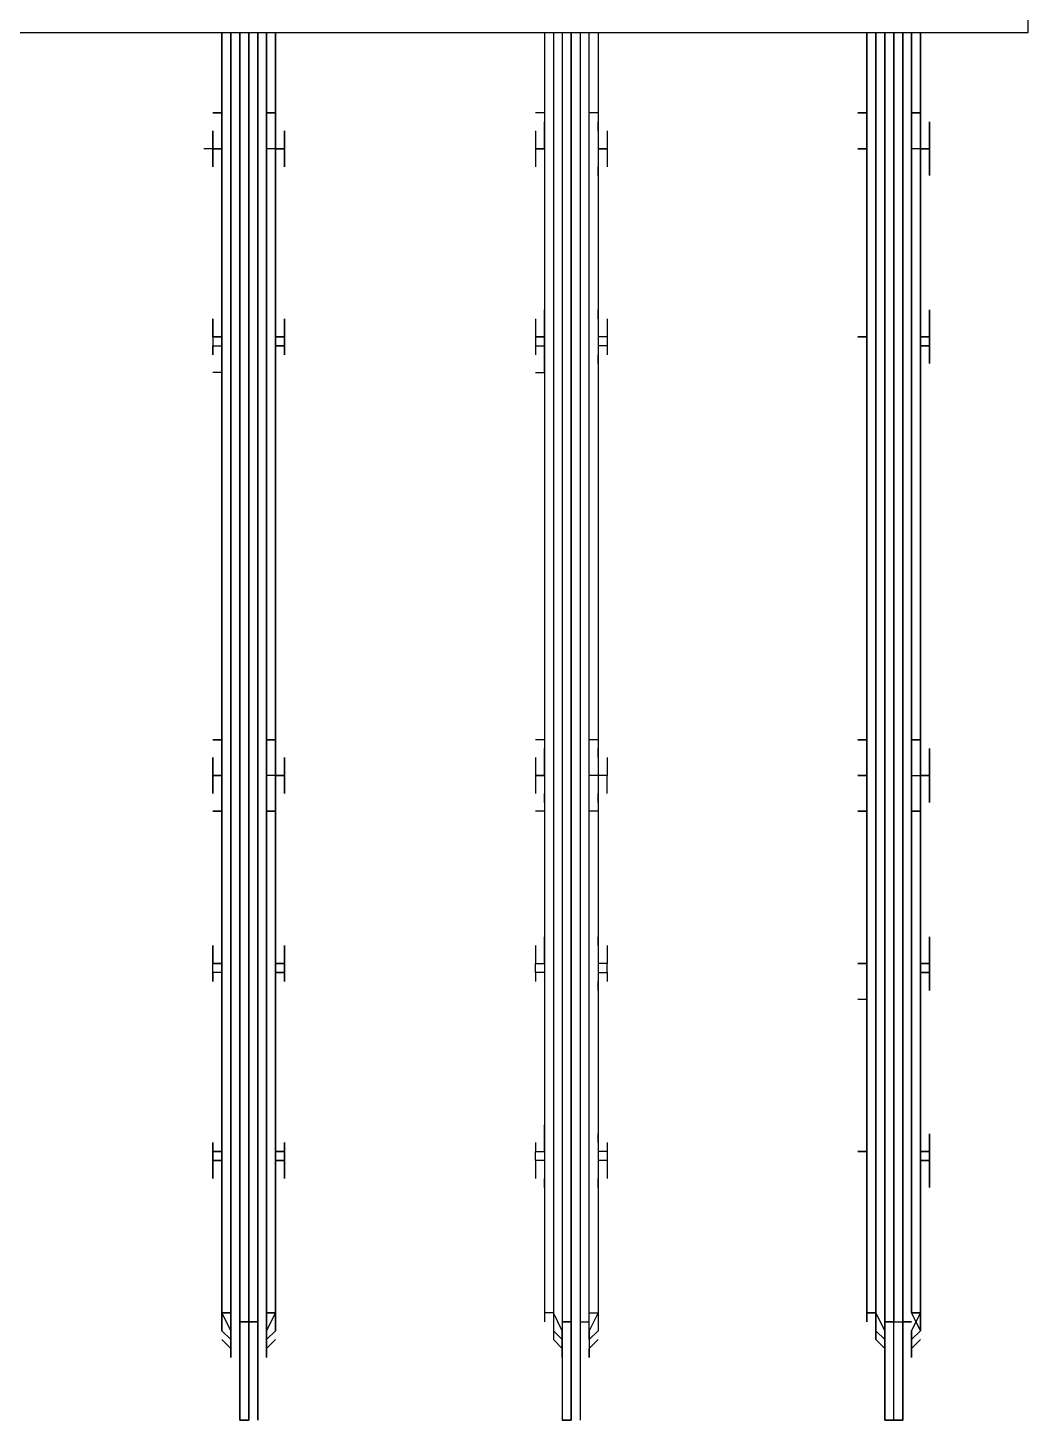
# Model space of a CAD drawing. Header units: metres. Extents: x 529982 to 530436, y 2674144 to 2674502.
# Drawn here: x 530217.8489 to 530218.0034, y 2674294.9388 to 2674295.1539 of the extents above; entities that cross this region are included whole.
import ezdxf

# ---------------------------------------------------------------- set-up
doc = ezdxf.new("R2010")
doc.units = ezdxf.units.M
doc.layers.add('IDT', color=7, linetype='Continuous')

# ---------------------------------------------------------------- blocks, each defined once
blk = doc.blocks.new('IDT')
at = {"layer": 'IDT', "color": 0, "lineweight": 25}
for p, q in [((13.89527, 10.30483), (13.89527, 10.32005)), ((13.89527, 10.32005), (13.89666, 10.32005)), ((13.89527, 10.32005), (13.89527, 10.30483)), ((13.89527, 10.30483), (13.89527, 10.32005)), ((13.89527, 10.32005), (13.89666, 10.32005)), ((13.89527, 10.30483), (13.89527, 10.32005)), ((13.89527, 10.32005), (13.89666, 10.32005)), ((13.89666, 10.32005), (13.89527, 10.32005)), ((13.89666, 10.32005), (13.89666, 10.30483)), ((13.89666, 10.32005), (13.89666, 10.30483)), ((13.89666, 10.32005), (13.89804, 10.32005)), ((13.89804, 10.32005), (13.89666, 10.32005)), ((13.89804, 10.32005), (13.89804, 10.30483)), ((13.89804, 10.30483), (13.89804, 10.32005)), ((13.94507, 10.30483), (13.94507, 10.32005)), ((13.94783, 10.32005), (13.94645, 10.32005)), ((13.94645, 10.32005), (13.94783, 10.32005)), ((13.94645, 10.30483), (13.94645, 10.32005)), ((13.94645, 10.32005), (13.94645, 10.30483)), ((13.94783, 10.30483), (13.94783, 10.32005)), ((13.99486, 10.30483), (13.99486, 10.32005)), ((13.99486, 10.32005), (13.99486, 10.30483)), ((13.99763, 10.32005), (13.99624, 10.32005)), ((13.99624, 10.32005), (13.99763, 10.32005)), ((13.99763, 10.32005), (13.99624, 10.32005)), ((13.99624, 10.32005), (13.99624, 10.30483)), ((13.99624, 10.30483), (13.99624, 10.32005)), ((13.99624, 10.32005), (13.99763, 10.32005)), ((13.99624, 10.30483), (13.99624, 10.32005)), ((13.99624, 10.32005), (13.99624, 10.30483)), ((13.99763, 10.30483), (13.99763, 10.32005)), ((13.99763, 10.32005), (13.99763, 10.30483)), ((13.89389, 10.30898), (13.89251, 10.3076)), ((13.89251, 10.3076), (13.89389, 10.30898)), ((13.89389, 10.30622), (13.89389, 10.31037)), ((13.89389, 10.31037), (13.89389, 10.30898)), ((13.89389, 10.30898), (13.89389, 10.31037)), ((13.89389, 10.31037), (13.89389, 10.30622)), ((13.89804, 10.30622), (13.89804, 10.31037)), ((13.89804, 10.31037), (13.89804, 10.30622)), ((13.89804, 10.30898), (13.89804, 10.31037)), ((13.89804, 10.31037), (13.89804, 10.30898)), ((13.89942, 10.3076), (13.89804, 10.30898)), ((13.89804, 10.30898), (13.89942, 10.3076)), ((13.94368, 10.30898), (13.9423, 10.3076)), ((13.94368, 10.30622), (13.94368, 10.31037)), ((13.94368, 10.31037), (13.94368, 10.30898)), ((13.94783, 10.30898), (13.94783, 10.31037)), ((13.94783, 10.31037), (13.94783, 10.30622)), ((13.94921, 10.3076), (13.94783, 10.30898)), ((13.99348, 10.30898), (13.99209, 10.3076)), ((13.99209, 10.3076), (13.99348, 10.30898)), ((13.99348, 10.30622), (13.99348, 10.31037)), ((13.99348, 10.31037), (13.99348, 10.30898)), ((13.99348, 10.30898), (13.99348, 10.31037)), ((13.99348, 10.31037), (13.99348, 10.30622)), ((13.99901, 10.30622), (13.99901, 10.31037)), ((13.99901, 10.31037), (13.99901, 10.30898)), ((13.99901, 10.30898), (13.99901, 10.31037)), ((13.99901, 10.31037), (13.99901, 10.30622)), ((13.99901, 10.30898), (14.00039, 10.3076)), ((14.00039, 10.3076), (13.99901, 10.30898)), ((13.89251, 10.30622), (13.89389, 10.3076)), ((13.89389, 10.3076), (13.89251, 10.30622)), ((13.89251, 10.30622), (13.89389, 10.3076)), ((13.89389, 10.3076), (13.89251, 10.30622)), ((13.89804, 10.3076), (13.89942, 10.30622)), ((13.89942, 10.30622), (13.89804, 10.3076)), ((13.89942, 10.3076), (13.89942, 10.30345)), ((13.89942, 10.30345), (13.89942, 10.3076)), ((13.9423, 10.30622), (13.94368, 10.3076)), ((13.94368, 10.3076), (13.94368, 10.30345)), ((13.94921, 10.30622), (13.94783, 10.3076)), ((13.94921, 10.30345), (13.94921, 10.3076)), ((13.99348, 10.3076), (13.99209, 10.30622)), ((13.99209, 10.30622), (13.99348, 10.3076)), ((13.99348, 10.30345), (13.99348, 10.3076)), ((13.99348, 10.3076), (13.99348, 10.30345)), ((13.99901, 10.30345), (13.99901, 10.3076)), ((13.99901, 10.3076), (14.00039, 10.30622)), ((14.00039, 10.30622), (13.99901, 10.3076)), ((13.99901, 10.3076), (13.99901, 10.30345)), ((13.89389, 10.30345), (13.89251, 10.30622)), ((13.89251, 10.30622), (13.89251, 10.30483)), ((13.89251, 10.30483), (13.89251, 10.30622)), ((13.89251, 10.30622), (13.89389, 10.30345)), ((13.89251, 10.30345), (13.89389, 10.30622)), ((13.89389, 10.30622), (13.89251, 10.30345)), ((13.89251, 10.30483), (13.89251, 10.30207)), ((13.89251, 10.30207), (13.89251, 10.30483)), ((13.89389, 10.30483), (13.89527, 10.30483)), ((13.89527, 10.30483), (13.89389, 10.30483)), ((13.89666, 10.30483), (13.89527, 10.30483)), ((13.89527, 10.30483), (13.89527, 10.10566)), ((13.89527, 10.10566), (13.89527, 10.30483)), ((13.89527, 10.30483), (13.89527, 10.10566)), ((13.89527, 10.10566), (13.89527, 10.30483)), ((13.89666, 10.30483), (13.89527, 10.30483)), ((13.89804, 10.30483), (13.89666, 10.30483)), ((13.89666, 10.30483), (13.89804, 10.30483)), ((13.89666, 10.30483), (13.89666, 10.10566)), ((13.89666, 10.10566), (13.89666, 10.30483)), ((13.89942, 10.30345), (13.89804, 10.30622)), ((13.89804, 10.30622), (13.89942, 10.30345)), ((13.89804, 10.10566), (13.89804, 10.30483)), ((13.89804, 10.30483), (13.89804, 10.10566)), ((13.89942, 10.30622), (13.89942, 10.30483)), ((13.89942, 10.30483), (13.89942, 10.30622)), ((13.9008, 10.30483), (13.9008, 10.30207)), ((13.9008, 10.30207), (13.9008, 10.30483)), ((13.9423, 10.30483), (13.9423, 10.30622)), ((13.9423, 10.30345), (13.94368, 10.30622)), ((13.9423, 10.30207), (13.9423, 10.30483)), ((13.94507, 10.30483), (13.94368, 10.30483)), ((13.94507, 10.10566), (13.94507, 10.30483)), ((13.94783, 10.30483), (13.94645, 10.30483)), ((13.94645, 10.30483), (13.94783, 10.30483)), ((13.94645, 10.10566), (13.94645, 10.30483)), ((13.94645, 10.30483), (13.94645, 10.10566)), ((13.94783, 10.30622), (13.94921, 10.30345)), ((13.94783, 10.10566), (13.94783, 10.30483)), ((13.94921, 10.30483), (13.94921, 10.30622)), ((13.9506, 10.30207), (13.9506, 10.30483)), ((13.99209, 10.30622), (13.99209, 10.30483)), ((13.99209, 10.30483), (13.99209, 10.30622)), ((13.99209, 10.30345), (13.99348, 10.30622)), ((13.99348, 10.30622), (13.99209, 10.30345)), ((13.99209, 10.30483), (13.99209, 10.30207)), ((13.99209, 10.30207), (13.99209, 10.30483)), ((13.99486, 10.30483), (13.99624, 10.30483)), ((13.99624, 10.30483), (13.99486, 10.30483)), ((13.99486, 10.30483), (13.99486, 10.10566)), ((13.99486, 10.10566), (13.99486, 10.30483)), ((13.99624, 10.30483), (13.99763, 10.30483)), ((13.99763, 10.30483), (13.99624, 10.30483)), ((13.99624, 10.30483), (13.99763, 10.30483)), ((13.99763, 10.30483), (13.99624, 10.30483)), ((13.99624, 10.10566), (13.99624, 10.30483)), ((13.99624, 10.30483), (13.99624, 10.10566)), ((13.99624, 10.10566), (13.99624, 10.30483)), ((13.99624, 10.30483), (13.99624, 10.10566)), ((13.99763, 10.10566), (13.99763, 10.30483)), ((13.99763, 10.30483), (13.99763, 10.10566)), ((14.00039, 10.30345), (13.99901, 10.30622)), ((13.99901, 10.30622), (14.00039, 10.30345)), ((14.00039, 10.30622), (14.00039, 10.30483)), ((14.00039, 10.30483), (14.00039, 10.30622)), ((14.00039, 10.30483), (14.00039, 10.30207)), ((14.00039, 10.30207), (14.00039, 10.30483)), ((13.89389, 10.30345), (13.89251, 10.30345)), ((13.89251, 10.30345), (13.89389, 10.30345)), ((13.89389, 10.10566), (13.89389, 10.30345)), ((13.89389, 10.30345), (13.89389, 10.10566)), ((13.89942, 10.30345), (13.9008, 10.30345)), ((13.9008, 10.30345), (13.89942, 10.30345)), ((13.89942, 10.10566), (13.89942, 10.30345)), ((13.89942, 10.30345), (13.89942, 10.10566)), ((13.94368, 10.30345), (13.9423, 10.30345)), ((13.94368, 10.30345), (13.94368, 10.10566)), ((13.94921, 10.10566), (13.94921, 10.30345)), ((13.94921, 10.30345), (13.9506, 10.30345)), ((13.99348, 10.30345), (13.99209, 10.30345)), ((13.99209, 10.30345), (13.99348, 10.30345)), ((13.99348, 10.10566), (13.99348, 10.30345)), ((13.99348, 10.30345), (13.99348, 10.10566)), ((13.99901, 10.30345), (14.00039, 10.30345)), ((14.00039, 10.30345), (13.99901, 10.30345)), ((13.99901, 10.10566), (13.99901, 10.30345)), ((13.99901, 10.30345), (13.99901, 10.10566)), ((13.89251, 10.30207), (13.89251, 10.10566)), ((13.89251, 10.10566), (13.89251, 10.30207)), ((13.9008, 10.30207), (13.9008, 10.10566)), ((13.9008, 10.10566), (13.9008, 10.30207)), ((13.9423, 10.10566), (13.9423, 10.30207)), ((13.9506, 10.10566), (13.9506, 10.30207)), ((13.99209, 10.30207), (13.99209, 10.10566)), ((13.99209, 10.10566), (13.99209, 10.30207)), ((14.00039, 10.30207), (14.00039, 10.10566)), ((14.00039, 10.10566), (14.00039, 10.30207)), ((13.89112, 10.2827), (13.89112, 10.28409)), ((13.89112, 10.28409), (13.89112, 10.2827)), ((13.89251, 10.27994), (13.89251, 10.28409)), ((13.89251, 10.28409), (13.89251, 10.27994)), ((13.9008, 10.2827), (13.9008, 10.28409)), ((13.9008, 10.28409), (13.9008, 10.27855)), ((13.9008, 10.27855), (13.9008, 10.28409)), ((13.9008, 10.28409), (13.9008, 10.2827)), ((13.9423, 10.27855), (13.9423, 10.28409)), ((13.9423, 10.28409), (13.9423, 10.2827)), ((13.9506, 10.27855), (13.9506, 10.28409)), ((13.9506, 10.28409), (13.9506, 10.2827)), ((13.99209, 10.2827), (13.99209, 10.28409)), ((13.99209, 10.28409), (13.99209, 10.2827)), ((13.99209, 10.27994), (13.99209, 10.28409)), ((13.99209, 10.28409), (13.99209, 10.27855)), ((14.00039, 10.28409), (14.00039, 10.2827)), ((14.00039, 10.2827), (14.00039, 10.28409)), ((14.00039, 10.28409), (14.00039, 10.27994)), ((14.00039, 10.27855), (14.00039, 10.28409)), ((13.89112, 10.2827), (13.89112, 10.27994)), ((13.89112, 10.27994), (13.89112, 10.2827)), ((13.9008, 10.27994), (13.9008, 10.2827)), ((13.9008, 10.2827), (13.9008, 10.27994)), ((13.94092, 10.27994), (13.94092, 10.2827)), ((13.95198, 10.27994), (13.95198, 10.2827)), ((13.99071, 10.2827), (13.99071, 10.27994)), ((13.99071, 10.27994), (13.99071, 10.2827)), ((14.00177, 10.27994), (14.00177, 10.2827)), ((14.00177, 10.2827), (14.00177, 10.27994)), ((13.89251, 10.27994), (13.89112, 10.27994)), ((13.89112, 10.27994), (13.89112, 10.27855)), ((13.89112, 10.27855), (13.89112, 10.27994)), ((13.89112, 10.27994), (13.89251, 10.27994)), ((13.89251, 10.27994), (13.89251, 10.2744)), ((13.89251, 10.2744), (13.89251, 10.27994)), ((13.9008, 10.27855), (13.9008, 10.27994)), ((13.9008, 10.27994), (13.9008, 10.27855)), ((13.94092, 10.27855), (13.94092, 10.27994)), ((13.94092, 10.27994), (13.9423, 10.27994)), ((13.9506, 10.27994), (13.95198, 10.27994)), ((13.95198, 10.27994), (13.95198, 10.27855)), ((13.99209, 10.27994), (13.99071, 10.27994)), ((13.99071, 10.27994), (13.99071, 10.27855)), ((13.99071, 10.27855), (13.99071, 10.27994)), ((13.99071, 10.27994), (13.99209, 10.27994)), ((13.99209, 10.2744), (13.99209, 10.27994)), ((14.00039, 10.27994), (14.00039, 10.27855)), ((14.00177, 10.27994), (14.00039, 10.27994)), ((14.00039, 10.27994), (14.00177, 10.27994)), ((14.00177, 10.27855), (14.00177, 10.27994)), ((14.00177, 10.27994), (14.00177, 10.27855)), ((13.89251, 10.27855), (13.89112, 10.27855)), ((13.89112, 10.27855), (13.89112, 10.27717)), ((13.89112, 10.27717), (13.89112, 10.27855)), ((13.89112, 10.27855), (13.89251, 10.27855)), ((13.89112, 10.27717), (13.89112, 10.27579)), ((13.89112, 10.27579), (13.89112, 10.27717)), ((13.9008, 10.27855), (13.90219, 10.27855)), ((13.90219, 10.27855), (13.9008, 10.27855)), ((13.9008, 10.27855), (13.90219, 10.27855)), ((13.90219, 10.27855), (13.9008, 10.27855)), ((13.9008, 10.2744), (13.9008, 10.27855)), ((13.9008, 10.27855), (13.9008, 10.27717)), ((13.9008, 10.27717), (13.9008, 10.27855)), ((13.9008, 10.27855), (13.9008, 10.2744)), ((13.9008, 10.27717), (13.9008, 10.27579)), ((13.9008, 10.27579), (13.9008, 10.27717)), ((13.94092, 10.27717), (13.94092, 10.27855)), ((13.94092, 10.27855), (13.9423, 10.27855)), ((13.9423, 10.2744), (13.9423, 10.27855)), ((13.9423, 10.27717), (13.9423, 10.27579)), ((13.95198, 10.27855), (13.9506, 10.27855)), ((13.9506, 10.27855), (13.9506, 10.2744)), ((13.95198, 10.27855), (13.9506, 10.27855)), ((13.9506, 10.27579), (13.9506, 10.27717)), ((13.95198, 10.27717), (13.95198, 10.27855)), ((13.99209, 10.27855), (13.99071, 10.27855)), ((13.99071, 10.27855), (13.99071, 10.27717)), ((13.99071, 10.27717), (13.99071, 10.27855)), ((13.99071, 10.27855), (13.99209, 10.27855)), ((13.99209, 10.27855), (13.99209, 10.2744)), ((13.99209, 10.27579), (13.99209, 10.27717)), ((13.99209, 10.27717), (13.99209, 10.27579)), ((14.00039, 10.27855), (14.00039, 10.2744)), ((14.00039, 10.2744), (14.00039, 10.27855)), ((14.00039, 10.27855), (14.00177, 10.27855)), ((14.00177, 10.27855), (14.00039, 10.27855)), ((14.00039, 10.27855), (14.00177, 10.27855)), ((14.00039, 10.27717), (14.00039, 10.27579)), ((14.00039, 10.27579), (14.00039, 10.27717)), ((14.00177, 10.27855), (14.00177, 10.27717)), ((14.00177, 10.27717), (14.00177, 10.27855)), ((13.89251, 10.25089), (13.89251, 10.25504)), ((13.89251, 10.25504), (13.89251, 10.25089)), ((13.9008, 10.25504), (13.90219, 10.25504)), ((13.9008, 10.25089), (13.9008, 10.25504)), ((13.9008, 10.25504), (13.9008, 10.25089)), ((13.9423, 10.24951), (13.9423, 10.25504)), ((13.9506, 10.24951), (13.9506, 10.25504)), ((13.99209, 10.25504), (13.99209, 10.25089)), ((13.99209, 10.25089), (13.99209, 10.25504)), ((14.00039, 10.24951), (14.00039, 10.25504)), ((14.00039, 10.25504), (14.00039, 10.25089)), ((13.89112, 10.25227), (13.89112, 10.25366)), ((13.89112, 10.25366), (13.89112, 10.25227)), ((13.9008, 10.25227), (13.9008, 10.25366)), ((13.9008, 10.25366), (13.9008, 10.25227)), ((13.9423, 10.25366), (13.9423, 10.25227)), ((13.9506, 10.25227), (13.9506, 10.25366)), ((13.99209, 10.25227), (13.99209, 10.25366)), ((13.99209, 10.25366), (13.99209, 10.25227)), ((14.00039, 10.25366), (14.00039, 10.25227)), ((14.00039, 10.25227), (14.00039, 10.25366)), ((13.89112, 10.25089), (13.89112, 10.25227)), ((13.89112, 10.25227), (13.89112, 10.25089)), ((13.89112, 10.25089), (13.89251, 10.25089)), ((13.89251, 10.25089), (13.89112, 10.25089)), ((13.89112, 10.25089), (13.89112, 10.24951)), ((13.89112, 10.24951), (13.89112, 10.25089)), ((13.89251, 10.24951), (13.89251, 10.25089)), ((13.89251, 10.25089), (13.89251, 10.24951)), ((13.9008, 10.25089), (13.9008, 10.25227)), ((13.9008, 10.25227), (13.9008, 10.24951)), ((13.9008, 10.24951), (13.9008, 10.25089)), ((13.9008, 10.24951), (13.9008, 10.25089)), ((13.9008, 10.25089), (13.9008, 10.24951)), ((13.94092, 10.25089), (13.94092, 10.25227)), ((13.9423, 10.25089), (13.94092, 10.25089)), ((13.94092, 10.25089), (13.94092, 10.24951)), ((13.9506, 10.25089), (13.95198, 10.25089)), ((13.95198, 10.25089), (13.95198, 10.25227)), ((13.95198, 10.25089), (13.95198, 10.24951)), ((13.99071, 10.25227), (13.99071, 10.25089)), ((13.99071, 10.25089), (13.99071, 10.25227)), ((13.99209, 10.25089), (13.99071, 10.25089)), ((13.99071, 10.25089), (13.99071, 10.24951)), ((13.99071, 10.24951), (13.99071, 10.25089)), ((13.99071, 10.25089), (13.99209, 10.25089)), ((13.99209, 10.24951), (13.99209, 10.25089)), ((13.99209, 10.25089), (13.99209, 10.24951)), ((14.00039, 10.24951), (14.00039, 10.25089)), ((14.00039, 10.25089), (14.00177, 10.25089)), ((14.00039, 10.25089), (14.00177, 10.25089)), ((14.00177, 10.25089), (14.00177, 10.25227)), ((14.00177, 10.25227), (14.00177, 10.25089)), ((14.00177, 10.25089), (14.00177, 10.24951)), ((14.00177, 10.25089), (14.00177, 10.24951)), ((13.89251, 10.24951), (13.89112, 10.24951)), ((13.89112, 10.24951), (13.89112, 10.24674)), ((13.89112, 10.24674), (13.89112, 10.24951)), ((13.89112, 10.24951), (13.89251, 10.24951)), ((13.89251, 10.24951), (13.89251, 10.24536)), ((13.89251, 10.24536), (13.89251, 10.24951)), ((13.9008, 10.24951), (13.90219, 10.24951)), ((13.9008, 10.24951), (13.90219, 10.24951)), ((13.90219, 10.24951), (13.9008, 10.24951)), ((13.9008, 10.24951), (13.9008, 10.24536)), ((13.9008, 10.24536), (13.9008, 10.24951)), ((13.9008, 10.24951), (13.9008, 10.24674)), ((13.9008, 10.24674), (13.9008, 10.24951)), ((13.94092, 10.24674), (13.94092, 10.24951)), ((13.94092, 10.24951), (13.9423, 10.24951)), ((13.9423, 10.24536), (13.9423, 10.24951)), ((13.95198, 10.24951), (13.9506, 10.24951)), ((13.9506, 10.24951), (13.9506, 10.24536)), ((13.95198, 10.24951), (13.9506, 10.24951)), ((13.95198, 10.24674), (13.95198, 10.24951)), ((13.99209, 10.24951), (13.99071, 10.24951)), ((13.99071, 10.24951), (13.99071, 10.24674)), ((13.99071, 10.24674), (13.99071, 10.24951)), ((13.99071, 10.24951), (13.99209, 10.24951)), ((13.99209, 10.24536), (13.99209, 10.24951)), ((13.99209, 10.24951), (13.99209, 10.24536)), ((14.00039, 10.24951), (14.00039, 10.24536)), ((14.00039, 10.24536), (14.00039, 10.24951)), ((14.00177, 10.24951), (14.00039, 10.24951)), ((14.00177, 10.24951), (14.00039, 10.24951)), ((14.00039, 10.24951), (14.00177, 10.24951)), ((14.00177, 10.24951), (14.00177, 10.24674)), ((14.00177, 10.24674), (14.00177, 10.24951)), ((13.89112, 10.24674), (13.89112, 10.24536)), ((13.89112, 10.24536), (13.89112, 10.24674)), ((13.9008, 10.24674), (13.9008, 10.24536)), ((13.9008, 10.24536), (13.9008, 10.24674)), ((13.9423, 10.24674), (13.9423, 10.24536)), ((13.9506, 10.24536), (13.9506, 10.24674)), ((13.99209, 10.24536), (13.99209, 10.24674)), ((13.99209, 10.24674), (13.99209, 10.24536)), ((14.00039, 10.24674), (14.00039, 10.24536)), ((14.00039, 10.24536), (14.00039, 10.24674)), ((13.89389, 10.22599), (13.89251, 10.22599)), ((13.89251, 10.22599), (13.89389, 10.22599)), ((13.90219, 10.22599), (13.9008, 10.22599)), ((13.9008, 10.22599), (13.90219, 10.22599)), ((13.9423, 10.22599), (13.94368, 10.22599)), ((13.9506, 10.22599), (13.95198, 10.22599)), ((13.99348, 10.22599), (13.99209, 10.22599)), ((13.99209, 10.22599), (13.99348, 10.22599)), ((14.00177, 10.22599), (14.00039, 10.22599)), ((14.00039, 10.22599), (14.00177, 10.22599)), ((13.89112, 10.22323), (13.89112, 10.22461)), ((13.89112, 10.22461), (13.89112, 10.22323)), ((13.89112, 10.22046), (13.89112, 10.22323)), ((13.89112, 10.22323), (13.89112, 10.22046)), ((13.89251, 10.22046), (13.89251, 10.22461)), ((13.89251, 10.22461), (13.89251, 10.22046)), ((13.9008, 10.22461), (13.9008, 10.22046)), ((13.9008, 10.22323), (13.9008, 10.22461)), ((13.9008, 10.22323), (13.9008, 10.22461)), ((13.9008, 10.22461), (13.9008, 10.22046)), ((13.9008, 10.22046), (13.9008, 10.22323)), ((13.9008, 10.22046), (13.9008, 10.22323)), ((13.94092, 10.22323), (13.94092, 10.22046)), ((13.9423, 10.22046), (13.9423, 10.22461)), ((13.9423, 10.22461), (13.9423, 10.22323)), ((13.9506, 10.22046), (13.9506, 10.22461)), ((13.9506, 10.22461), (13.9506, 10.22323)), ((13.95198, 10.22046), (13.95198, 10.22323)), ((13.99071, 10.22323), (13.99071, 10.22046)), ((13.99071, 10.22046), (13.99071, 10.22323)), ((13.99209, 10.22046), (13.99209, 10.22461)), ((13.99209, 10.22461), (13.99209, 10.22323)), ((13.99209, 10.22323), (13.99209, 10.22461)), ((13.99209, 10.22461), (13.99209, 10.22046)), ((14.00039, 10.22046), (14.00039, 10.22461)), ((14.00039, 10.22461), (14.00039, 10.22323)), ((14.00039, 10.22323), (14.00039, 10.22461)), ((14.00039, 10.22461), (14.00039, 10.22046)), ((14.00177, 10.22046), (14.00177, 10.22323)), ((14.00177, 10.22323), (14.00177, 10.22046)), ((13.89251, 10.22046), (13.89112, 10.22046)), ((13.89112, 10.22046), (13.89251, 10.22046)), ((13.89251, 10.22046), (13.89112, 10.22046)), ((13.89112, 10.22046), (13.89112, 10.21769)), ((13.89112, 10.21769), (13.89112, 10.22046)), ((13.89112, 10.22046), (13.89251, 10.22046)), ((13.89251, 10.22046), (13.89112, 10.22046)), ((13.89389, 10.22046), (13.89251, 10.22046)), ((13.89251, 10.22046), (13.89251, 10.21631)), ((13.89251, 10.21631), (13.89251, 10.22046)), ((13.9008, 10.22046), (13.90219, 10.22046)), ((13.9008, 10.21769), (13.9008, 10.22046)), ((13.9008, 10.22046), (13.90219, 10.22046)), ((13.9008, 10.22046), (13.90219, 10.22046)), ((13.9008, 10.22046), (13.9008, 10.21631)), ((13.9008, 10.22046), (13.90219, 10.22046)), ((13.9008, 10.21769), (13.9008, 10.22046)), ((13.9008, 10.22046), (13.90219, 10.22046)), ((13.90219, 10.22046), (13.9008, 10.22046)), ((13.9008, 10.22046), (13.9008, 10.21631)), ((13.9008, 10.22046), (13.90219, 10.22046)), ((13.94092, 10.21769), (13.94092, 10.22046)), ((13.94092, 10.22046), (13.9423, 10.22046)), ((13.94092, 10.22046), (13.9423, 10.22046)), ((13.9423, 10.21631), (13.9423, 10.22046)), ((13.9423, 10.22046), (13.94368, 10.22046)), ((13.95198, 10.22046), (13.9506, 10.22046)), ((13.9506, 10.22046), (13.9506, 10.21631)), ((13.9506, 10.22046), (13.95198, 10.22046)), ((13.95198, 10.22046), (13.9506, 10.22046)), ((13.95198, 10.21769), (13.95198, 10.22046)), ((13.99209, 10.22046), (13.99071, 10.22046)), ((13.99071, 10.22046), (13.99209, 10.22046)), ((13.99209, 10.22046), (13.99071, 10.22046)), ((13.99071, 10.22046), (13.99071, 10.21769)), ((13.99071, 10.21769), (13.99071, 10.22046)), ((13.99071, 10.22046), (13.99209, 10.22046)), ((13.99209, 10.22046), (13.99209, 10.21631)), ((13.99209, 10.21631), (13.99209, 10.22046)), ((13.99209, 10.22046), (13.99348, 10.22046)), ((14.00177, 10.22046), (14.00039, 10.22046)), ((14.00039, 10.22046), (14.00177, 10.22046)), ((14.00177, 10.22046), (14.00039, 10.22046)), ((14.00039, 10.22046), (14.00039, 10.21631)), ((14.00039, 10.21631), (14.00039, 10.22046)), ((14.00039, 10.22046), (14.00177, 10.22046)), ((14.00177, 10.22046), (14.00039, 10.22046)), ((14.00039, 10.22046), (14.00177, 10.22046)), ((14.00177, 10.22046), (14.00039, 10.22046)), ((14.00177, 10.22046), (14.00177, 10.21769)), ((14.00177, 10.21769), (14.00177, 10.22046)), ((13.89112, 10.21769), (13.89112, 10.21631)), ((13.89112, 10.21631), (13.89112, 10.21769)), ((13.9008, 10.21631), (13.9008, 10.21769)), ((13.9008, 10.21631), (13.9008, 10.21769)), ((13.9423, 10.21769), (13.9423, 10.21631)), ((13.9506, 10.21631), (13.9506, 10.21769)), ((13.99209, 10.21631), (13.99209, 10.21769)), ((13.99209, 10.21769), (13.99209, 10.21631)), ((14.00039, 10.21769), (14.00039, 10.21631)), ((14.00039, 10.21631), (14.00039, 10.21769)), ((13.89389, 10.21493), (13.89251, 10.21493)), ((13.89251, 10.21493), (13.89389, 10.21493)), ((13.90219, 10.21493), (13.9008, 10.21493)), ((13.9008, 10.21493), (13.90219, 10.21493)), ((13.9423, 10.21493), (13.94368, 10.21493)), ((13.9506, 10.21493), (13.95198, 10.21493)), ((13.99348, 10.21493), (13.99209, 10.21493)), ((13.99209, 10.21493), (13.99348, 10.21493)), ((14.00177, 10.21493), (14.00039, 10.21493)), ((14.00039, 10.21493), (14.00177, 10.21493)), ((13.89112, 10.15545), (13.89112, 10.15684)), ((13.89112, 10.15684), (13.89112, 10.15545)), ((13.89251, 10.15407), (13.89251, 10.15822)), ((13.89251, 10.15822), (13.89251, 10.15407)), ((13.9008, 10.15407), (13.9008, 10.15822)), ((13.9008, 10.15822), (13.9008, 10.15269)), ((13.9008, 10.15545), (13.9008, 10.15684)), ((13.9008, 10.15684), (13.9008, 10.15545)), ((13.9423, 10.15407), (13.9423, 10.15822)), ((13.9423, 10.15684), (13.9423, 10.15545)), ((13.95198, 10.15822), (13.9506, 10.15822)), ((13.9506, 10.15822), (13.9506, 10.15407)), ((13.9506, 10.15545), (13.9506, 10.15684)), ((13.99209, 10.15822), (13.99209, 10.15407)), ((13.99209, 10.15407), (13.99209, 10.15822)), ((13.99209, 10.15545), (13.99209, 10.15684)), ((13.99209, 10.15684), (13.99209, 10.15545)), ((14.00039, 10.15822), (14.00177, 10.15822)), ((14.00039, 10.15407), (14.00039, 10.15822)), ((14.00039, 10.15822), (14.00039, 10.15407)), ((14.00039, 10.15684), (14.00039, 10.15545)), ((14.00039, 10.15545), (14.00039, 10.15684)), ((13.89112, 10.15545), (13.89112, 10.15407)), ((13.89112, 10.15407), (13.89112, 10.15545)), ((13.89251, 10.15407), (13.89112, 10.15407)), ((13.89112, 10.15407), (13.89112, 10.15269)), ((13.89112, 10.15269), (13.89112, 10.15407)), ((13.89112, 10.15407), (13.89251, 10.15407)), ((13.89251, 10.15407), (13.89251, 10.14854)), ((13.89251, 10.15269), (13.89251, 10.15407)), ((13.9008, 10.15545), (13.9008, 10.15407)), ((13.9008, 10.15407), (13.9008, 10.15545)), ((13.9008, 10.15269), (13.9008, 10.15407)), ((13.9008, 10.15269), (13.9008, 10.15407)), ((13.9008, 10.15407), (13.9008, 10.15269)), ((13.94092, 10.15407), (13.94092, 10.15545)), ((13.94092, 10.15269), (13.94092, 10.15407)), ((13.94092, 10.15407), (13.9423, 10.15407)), ((13.9423, 10.15269), (13.9423, 10.15407)), ((13.9506, 10.15407), (13.9506, 10.15269)), ((13.95198, 10.15407), (13.9506, 10.15407)), ((13.95198, 10.15407), (13.95198, 10.15545)), ((13.95198, 10.15269), (13.95198, 10.15407)), ((13.99071, 10.15545), (13.99071, 10.15407)), ((13.99071, 10.15407), (13.99071, 10.15545)), ((13.99209, 10.15407), (13.99071, 10.15407)), ((13.99071, 10.15407), (13.99071, 10.15269)), ((13.99071, 10.15269), (13.99071, 10.15407)), ((13.99071, 10.15407), (13.99209, 10.15407)), ((13.99209, 10.14854), (13.99209, 10.15407)), ((13.99209, 10.15407), (13.99209, 10.15269)), ((14.00177, 10.15407), (14.00039, 10.15407)), ((14.00039, 10.15407), (14.00039, 10.15269)), ((14.00177, 10.15407), (14.00039, 10.15407)), ((14.00039, 10.15407), (14.00039, 10.15269)), ((14.00177, 10.15545), (14.00177, 10.15407)), ((14.00177, 10.15407), (14.00177, 10.15545)), ((14.00177, 10.15269), (14.00177, 10.15407)), ((14.00177, 10.15269), (14.00177, 10.15407)), ((13.89251, 10.15269), (13.89112, 10.15269)), ((13.89112, 10.15269), (13.89112, 10.14992)), ((13.89112, 10.14992), (13.89112, 10.15269)), ((13.89112, 10.15269), (13.89251, 10.15269)), ((13.89251, 10.14854), (13.89251, 10.15269)), ((13.9008, 10.15269), (13.9008, 10.14854)), ((13.9008, 10.14854), (13.9008, 10.15269)), ((13.9008, 10.15269), (13.90219, 10.15269)), ((13.90219, 10.15269), (13.9008, 10.15269)), ((13.9008, 10.15269), (13.9008, 10.14992)), ((13.9008, 10.14992), (13.9008, 10.15269)), ((13.9008, 10.15269), (13.90219, 10.15269)), ((13.94092, 10.14992), (13.94092, 10.15269)), ((13.94092, 10.15269), (13.9423, 10.15269)), ((13.9423, 10.14854), (13.9423, 10.15269)), ((13.95198, 10.15269), (13.9506, 10.15269)), ((13.9506, 10.15269), (13.9506, 10.14854)), ((13.9506, 10.15269), (13.95198, 10.15269)), ((13.95198, 10.14992), (13.95198, 10.15269)), ((13.99209, 10.15269), (13.99071, 10.15269)), ((13.99071, 10.15269), (13.99071, 10.14992)), ((13.99071, 10.14992), (13.99071, 10.15269)), ((13.99071, 10.15269), (13.99209, 10.15269)), ((13.99209, 10.15269), (13.99209, 10.14854)), ((14.00177, 10.15269), (14.00039, 10.15269)), ((14.00039, 10.15269), (14.00177, 10.15269)), ((14.00039, 10.14854), (14.00039, 10.15269)), ((14.00039, 10.15269), (14.00177, 10.15269)), ((14.00039, 10.15269), (14.00177, 10.15269)), ((14.00039, 10.15269), (14.00039, 10.14854)), ((14.00177, 10.15269), (14.00177, 10.14992)), ((14.00177, 10.14992), (14.00177, 10.15269)), ((13.89112, 10.14992), (13.89112, 10.14854)), ((13.89112, 10.14854), (13.89112, 10.14992)), ((13.9008, 10.14992), (13.9008, 10.14854)), ((13.9008, 10.14854), (13.9008, 10.14992)), ((13.9423, 10.14992), (13.9423, 10.14854)), ((13.9506, 10.14854), (13.9506, 10.14992)), ((13.99209, 10.14854), (13.99209, 10.14992)), ((13.99209, 10.14992), (13.99209, 10.14854)), ((14.00039, 10.14854), (14.00039, 10.14992)), ((14.00039, 10.14992), (14.00039, 10.14854)), ((13.89251, 10.12364), (13.89251, 10.12917)), ((13.89251, 10.12917), (13.89251, 10.12364)), ((13.9008, 10.12917), (13.9008, 10.12364)), ((13.9008, 10.12364), (13.9008, 10.12917)), ((13.9423, 10.12364), (13.9423, 10.12917)), ((13.9506, 10.12364), (13.9506, 10.12917)), ((13.99209, 10.12917), (13.99209, 10.12364)), ((13.99209, 10.11949), (13.99209, 10.12917)), ((14.00039, 10.12917), (14.00039, 10.12364)), ((14.00039, 10.12364), (14.00039, 10.12917)), ((13.89112, 10.12641), (13.89112, 10.12779)), ((13.89112, 10.12779), (13.89112, 10.12641)), ((13.89112, 10.12364), (13.89112, 10.12641)), ((13.89112, 10.12641), (13.89112, 10.12364)), ((13.9008, 10.12641), (13.9008, 10.12779)), ((13.9008, 10.12779), (13.9008, 10.12641)), ((13.9008, 10.12641), (13.9008, 10.12364)), ((13.9008, 10.12364), (13.9008, 10.12641)), ((13.94092, 10.12364), (13.94092, 10.12641)), ((13.9423, 10.12779), (13.9423, 10.12641)), ((13.9506, 10.12641), (13.9506, 10.12779)), ((13.95198, 10.12364), (13.95198, 10.12641)), ((13.99071, 10.12641), (13.99071, 10.12364)), ((13.99071, 10.12364), (13.99071, 10.12641)), ((13.99209, 10.12641), (13.99209, 10.12779)), ((13.99209, 10.12779), (13.99209, 10.12641)), ((14.00039, 10.12779), (14.00039, 10.12641)), ((14.00039, 10.12641), (14.00039, 10.12779)), ((14.00177, 10.12364), (14.00177, 10.12641)), ((14.00177, 10.12641), (14.00177, 10.12364)), ((13.89251, 10.12364), (13.89112, 10.12364)), ((13.89112, 10.12364), (13.89112, 10.12087)), ((13.89112, 10.12087), (13.89112, 10.12364)), ((13.89112, 10.12364), (13.89251, 10.12364)), ((13.89251, 10.12364), (13.89112, 10.12364)), ((13.89112, 10.12364), (13.89251, 10.12364)), ((13.89251, 10.12364), (13.89251, 10.11949)), ((13.89251, 10.11949), (13.89251, 10.12364)), ((13.89251, 10.12364), (13.89389, 10.12364)), ((13.9008, 10.12364), (13.90219, 10.12364)), ((13.90219, 10.12364), (13.9008, 10.12364)), ((13.9008, 10.12364), (13.9008, 10.11949)), ((13.9008, 10.11949), (13.9008, 10.12364)), ((13.9008, 10.12364), (13.90219, 10.12364)), ((13.90219, 10.12364), (13.9008, 10.12364)), ((13.9008, 10.12087), (13.9008, 10.12364)), ((13.9008, 10.12364), (13.90219, 10.12364)), ((13.90219, 10.12364), (13.9008, 10.12364)), ((13.9008, 10.12364), (13.9008, 10.12087)), ((13.9008, 10.12364), (13.90219, 10.12364)), ((13.90219, 10.12364), (13.9008, 10.12364)), ((13.94092, 10.12087), (13.94092, 10.12364)), ((13.94092, 10.12364), (13.9423, 10.12364)), ((13.9423, 10.12364), (13.94092, 10.12364)), ((13.9423, 10.11949), (13.9423, 10.12364)), ((13.95198, 10.12364), (13.9506, 10.12364)), ((13.9506, 10.12364), (13.9506, 10.11949)), ((13.9506, 10.12364), (13.95198, 10.12364)), ((13.95198, 10.12364), (13.9506, 10.12364)), ((13.95198, 10.12087), (13.95198, 10.12364)), ((13.99209, 10.12364), (13.99071, 10.12364)), ((13.99071, 10.12364), (13.99071, 10.12087)), ((13.99071, 10.12087), (13.99071, 10.12364)), ((13.99071, 10.12364), (13.99209, 10.12364)), ((13.99071, 10.12364), (13.99209, 10.12364)), ((13.99209, 10.12364), (13.99071, 10.12364)), ((13.99209, 10.12364), (13.99209, 10.11949)), ((13.99209, 10.12364), (13.99348, 10.12364)), ((14.00177, 10.12364), (14.00039, 10.12364)), ((14.00039, 10.12364), (14.00177, 10.12364)), ((14.00177, 10.12364), (14.00039, 10.12364)), ((14.00039, 10.12364), (14.00177, 10.12364)), ((14.00039, 10.12364), (14.00039, 10.11949)), ((14.00039, 10.11949), (14.00039, 10.12364)), ((14.00039, 10.12364), (14.00177, 10.12364)), ((14.00177, 10.12364), (14.00039, 10.12364)), ((14.00177, 10.12364), (14.00177, 10.12087)), ((14.00177, 10.12087), (14.00177, 10.12364)), ((14.00177, 10.12364), (14.00316, 10.12364)), ((13.89112, 10.12087), (13.89112, 10.11949)), ((13.89112, 10.11949), (13.89112, 10.12087)), ((13.9008, 10.12087), (13.9008, 10.11949)), ((13.9008, 10.11949), (13.9008, 10.12087)), ((13.9423, 10.12087), (13.9423, 10.11949)), ((13.9506, 10.11949), (13.9506, 10.12087)), ((13.99209, 10.11949), (13.99209, 10.12087)), ((13.99209, 10.12087), (13.99209, 10.11949)), ((14.00039, 10.11949), (14.00039, 10.12087)), ((14.00039, 10.12087), (14.00039, 10.11949)), ((13.89389, 10.11811), (13.89251, 10.11811)), ((13.89251, 10.11811), (13.89389, 10.11811)), ((13.90219, 10.11811), (13.9008, 10.11811)), ((13.9008, 10.11811), (13.90219, 10.11811)), ((13.9423, 10.11811), (13.94368, 10.11811)), ((13.9506, 10.11811), (13.95198, 10.11811)), ((13.99348, 10.11811), (13.99209, 10.11811)), ((13.99209, 10.11811), (13.99348, 10.11811)), ((14.00177, 10.11811), (14.00039, 10.11811)), ((14.00039, 10.11811), (14.00177, 10.11811)), ((14.34065, 10.10566), (13.87591, 10.10566)), ((13.87591, 10.10566), (13.87591, 10.01575))]:
    blk.add_line(p, q, dxfattribs=at)

msp = doc.modelspace()

# ---------------------------------------------------------------- block references
at = {"layer": 'IDT', "color": 8, "rotation": 180}
msp.add_blockref('IDT', (530231.87928, 2674305.25885), dxfattribs=at)

doc.saveas('drawing.dxf')
